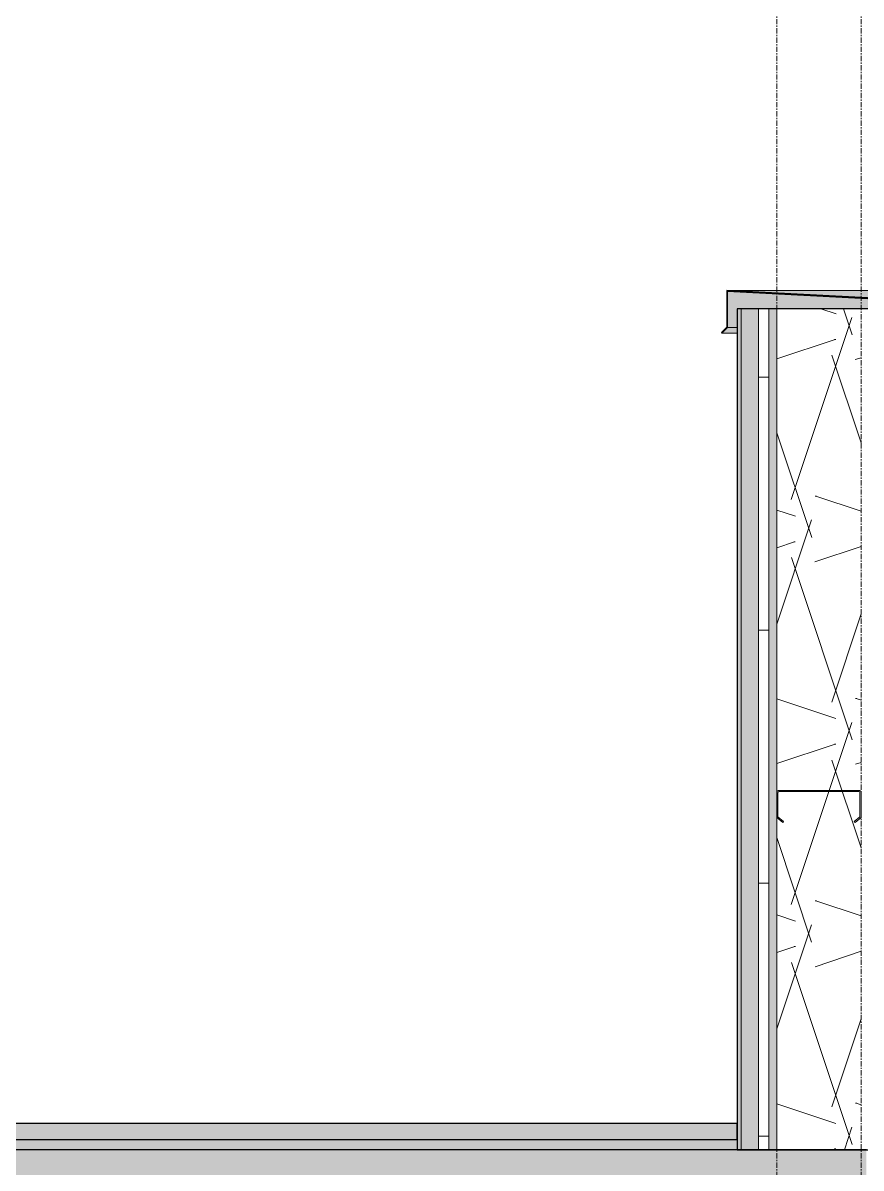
# Model space of a CAD drawing. Header units: inches. Extents: x -23034 to -8448, y -290 to 853.
# Drawn here: x -16031.8 to -15952.2, y 160.2 to 268.9 of the extents above; entities that cross this region are included whole.
import ezdxf

# ---------------------------------------------------------------- set-up
doc = ezdxf.new("R2010")
doc.units = ezdxf.units.IN
doc.header["$MEASUREMENT"] = 0
doc.linetypes.add('Grid Line 1_2_', pattern=[0.875, 0.5, -0.125, 0.125, -0.125])
for name, color, linetype, lineweight in [('A-CLNG', 13, 'Continuous', 9), ('A-CLNG-PATT', 13, 'Continuous', 9), ('A-ROOF', 132, 'Continuous', 9), ('A-WALL', 113, 'Continuous', 9), ('A-WALL-PATT', 111, 'Continuous', 25), ('L-SITE-WALL', 31, 'Continuous', 9), ('S-BEAM', 12, 'Continuous', 9), ('S-GRID', 1, 'Continuous', 9)]:
    doc.layers.add(name, color=color, linetype=linetype, lineweight=lineweight)
pattern_1 = [(161.57, (-32937.526, 68.207), (-7.6802237, -0.0009796), [0, -54.643, 6.067, 0]), (18.43, (-32939.446, 68.207), (-7.6802237, 0.0009796), [0, -54.643, 6.067, 0]), (108.43, (-32937.526, 68.207), (3.8382953, -19.20136532), [18.211, -42.499]), (71.57, (-32939.446, 68.207), (3.8382953, 19.20136532), [18.211, -42.499])]

# ---------------------------------------------------------------- blocks, each defined once
blk = doc.blocks.new('Girt_C - 8_D-1179772-Section 8')
at = {"layer": 'S-BEAM'}
h = blk.add_hatch(dxfattribs=at)
h.set_pattern_fill('FP_10', color=256, style=0, pattern_type=2)
h.set_pattern_definition([(45, (-32938.486, 67.247), (-19.00703, 19.00703), []), (45, (-32938.486, 96.047), (-19.00703, 19.00703), [])])
h.paths.add_polyline_path([(-22799.96, 193.02), (-22799.39, 193.5), (-22799.39, 195.87), (-22799.5, 195.87), (-22799.5, 193.55), (-22800.04, 193.1)], flags=0)
h.paths.add_polyline_path([(-22806.82, 193.02), (-22806.75, 193.1), (-22807.28, 193.55), (-22807.28, 195.87), (-22807.39, 195.87), (-22807.39, 193.5)], flags=0)
h.paths.add_polyline_path([(-22799.58, 195.95), (-22799.58, 196.05), (-22807.2, 196.05), (-22807.2, 195.95)], flags=0)
at = {"layer": 'S-BEAM', "lineweight": 15}
for p, q in [((-22807.39, 195.87), (-22807.39, 193.5)), ((-22807.28, 193.55), (-22807.28, 195.87)), ((-22799.58, 196.05), (-22807.2, 196.05)), ((-22807.2, 195.95), (-22799.58, 195.95)), ((-22799.5, 195.87), (-22799.5, 193.55)), ((-22799.39, 193.5), (-22799.39, 195.87)), ((-22807.39, 193.5), (-22806.82, 193.02)), ((-22806.75, 193.1), (-22807.28, 193.55)), ((-22799.5, 193.55), (-22800.04, 193.1)), ((-22799.96, 193.02), (-22799.39, 193.5)), ((-22806.82, 193.02), (-22806.75, 193.1)), ((-22800.04, 193.1), (-22799.96, 193.02))]:
    blk.add_line(p, q, dxfattribs=at)
for centre, radius, start, end in [((-22807.2, 195.87), 0.188, 90, 180), ((-22807.2, 195.87), 0.0782, 90, 177.8773), ((-22799.58, 195.87), 0.188, 0, 90), ((-22799.58, 195.87), 0.0782, 3.0424, 90)]:
    blk.add_arc(centre, radius, start, end, dxfattribs=at)

msp = doc.modelspace()

# ---------------------------------------------------------------- hatches: boundary and pattern name
at = {"layer": 'A-CLNG-PATT'}
h = msp.add_hatch(dxfattribs=at)
h.set_pattern_fill('FP_16', color=256, style=0, pattern_type=2)
h.set_pattern_definition(pattern_1)
h.paths.add_polyline_path([(-19425.44863, 153.43566), (-15951.69863, 153.43566), (-15951.69863, 161.94304), (-19425.44863, 161.94304), (-19425.44863, 154.65476)], flags=0)
at = {"layer": 'A-ROOF'}
msp.add_hatch(color=256, dxfattribs=at).paths.add_polyline_path([(-19425.44863, 162.94391), (-15963.94863, 162.94391), (-15963.94863, 164.44521), (-19425.44863, 164.42001)], flags=0)
at = {"layer": 'A-ROOF', "lineweight": 5}
h = msp.add_hatch(color=256, dxfattribs=at)
h.paths.add_polyline_path([(-19438.91728, 151.35156), (-19437.94863, 151.35156), (-19437.94863, 154.97135), (-19447.19863, 154.97135), (-19447.19863, 151.35156)], flags=0)
h.paths.add_polyline_path([(-15963.94863, 161.94304), (-15963.94863, 162.94391), (-17394.32363, 162.94391), (-17394.32363, 161.94304), (-15991.63209, 161.94304)], flags=0)
h.paths.add_polyline_path([(-19188.36272, 161.94304), (-18894.82363, 161.94304), (-18894.82363, 162.94391), (-19425.44863, 162.94391), (-19425.44863, 161.94304), (-19205.64234, 161.94304)], flags=0)
h.paths.add_polyline_path([(-17399.07363, 161.94304), (-17399.07363, 162.94391), (-17782.82363, 162.94391), (-17782.82363, 161.94304), (-17401.11697, 161.94304)], flags=0)
h.paths.add_polyline_path([(-17787.57363, 161.94304), (-17787.57363, 162.94391), (-18455.82363, 162.94391), (-18455.82363, 161.94304), (-17857.83159, 161.94304)], flags=0)
h.paths.add_polyline_path([(-18521.90925, 161.94304), (-18460.57363, 161.94304), (-18460.57363, 162.94391), (-18890.07363, 162.94391), (-18890.07363, 161.94304), (-18846.19863, 161.94304), (-18846.19863, 162.6276), (-18845.44561, 162.69275), (-18842.77022, 162.68327), (-18842.19863, 162.60877), (-18842.19863, 161.94304), (-18549.01659, 161.94304)], flags=0)
at = {"layer": 'A-WALL'}
msp.add_hatch(color=256, dxfattribs=at).paths.add_polyline_path([(-15965.40444, 239.45581), (-15964.88613, 239.97411), (-15964.88613, 243.43414), (-15949.51113, 242.62837), (-15949.51113, 239.97411), (-15949.44863, 240), (-15949.44863, 242.68768), (-15964.94863, 243.5), (-15964.94863, 240), (-15965.44863, 239.5)], flags=0)
at = {"layer": 'A-WALL', "lineweight": 5}
for points in [[(-15963.94863, 239.97411), (-15963.94863, 241.75), (-15949.51113, 241.75), (-15949.51113, 242.62837), (-15964.88613, 243.43414), (-15964.88613, 239.97411)], [(-15964.88613, 239.45581), (-15963.94863, 239.45581), (-15963.94863, 239.97411), (-15964.94863, 239.91161), (-15965.40444, 239.45581), (-15964.94863, 239.45581)]]:
    msp.add_hatch(color=256, dxfattribs=at).paths.add_polyline_path(points, flags=0)
h = msp.add_hatch(color=256, dxfattribs=at)
h.paths.add_polyline_path([(-15782.51113, 242.68768), (-15225.13613, 242.69095), (-15211.32363, 243.5), (-15782.51113, 243.5)], flags=0)
h.paths.add_polyline_path([(-15211.32363, 242.68768), (-15211.32363, 243.35225), (-15224.00442, 242.68768)], flags=0)
h.paths.add_polyline_path([(-15898.51113, 242.68768), (-15898.51113, 243.5), (-15963.69192, 243.43414), (-15949.44863, 242.68768)], flags=0)
at = {"layer": 'A-WALL-PATT', "lineweight": 9}
h = msp.add_hatch(dxfattribs=at)
h.set_pattern_fill('FP_15', color=256, style=0, pattern_type=2)
h.set_pattern_definition([(0, (-32938.486, 67.247), (0, 24), []), (90, (-32938.486, 67.247), (-24, 1e-15), [])])
h.paths.add_polyline_path([(-15960.94863, 161.94304), (-15960.94863, 241.75), (-15961.94863, 241.75), (-15961.94863, 161.94304)], flags=0)
h = msp.add_hatch(dxfattribs=at)
h.set_pattern_fill('FP_16', color=256, style=0, pattern_type=2)
h.set_pattern_definition(pattern_1)
h.paths.add_polyline_path([(-15952.19863, 161.94304), (-15952.19863, 241.75), (-15960.19863, 241.75), (-15960.19863, 161.94304), (-15957.07284, 161.94304)], flags=0)
at = {"layer": 'L-SITE-WALL'}
msp.add_hatch(color=256, dxfattribs=at).paths.add_polyline_path([(-15963.57363, 161.94304), (-15963.57363, 241.75), (-15963.94863, 241.75), (-15963.94863, 161.94304)], flags=0)
at = {"layer": 'L-SITE-WALL', "lineweight": 5}
for points in [[(-15961.94863, 161.94304), (-15961.94863, 241.75), (-15963.57363, 241.75), (-15963.57363, 161.94304)], [(-15960.19863, 161.94304), (-15960.19863, 241.75), (-15960.94863, 241.75), (-15960.94863, 161.94304)]]:
    msp.add_hatch(color=256, dxfattribs=at).paths.add_polyline_path(points, flags=0)

# ---------------------------------------------------------------- linework, layer by layer
at = {"layer": 'A-CLNG', "lineweight": 25}
msp.add_line((-15951.69863, 161.94304), (-19425.44863, 161.94304), dxfattribs=at)
at = {"layer": 'A-ROOF', "lineweight": 25}
for p, q in [((-15963.94863, 164.44521), (-19425.44863, 164.44521)), ((-15963.94863, 162.94391), (-15963.94863, 164.44521)), ((-17394.32363, 162.94391), (-15963.94863, 162.94391))]:
    msp.add_line(p, q, dxfattribs=at)
at = {"layer": 'A-WALL'}
for p, q in [((-15964.94863, 243.5), (-15898.51113, 243.5)), ((-15963.57363, 241.75), (-15963.57363, 161.94304)), ((-15961.94863, 241.75), (-15961.94863, 161.94304)), ((-15960.94863, 241.75), (-15960.94863, 161.94304)), ((-15960.19863, 241.75), (-15960.19863, 161.94304)), ((-15965.40444, 239.45581), (-15963.94863, 239.45581)), ((-15964.88613, 239.97411), (-15963.94863, 239.97411))]:
    msp.add_line(p, q, dxfattribs=at)
at = {"layer": 'A-WALL', "lineweight": 25}
for p, q in [((-15949.44863, 242.68768), (-15964.94863, 243.5)), ((-15964.94863, 243.5), (-15964.94863, 240)), ((-15964.88613, 239.97411), (-15964.88613, 243.43414)), ((-15964.88613, 243.43414), (-15949.51113, 242.62837)), ((-15964.94863, 240), (-15965.44863, 239.5)), ((-15965.44863, 239.5), (-15965.40444, 239.45581)), ((-15965.40444, 239.45581), (-15964.88613, 239.97411))]:
    msp.add_line(p, q, dxfattribs=at)
at = {"layer": 'L-SITE-WALL', "lineweight": 25}
for p, q in [((-15951.44863, 241.75), (-15963.94863, 241.75)), ((-15963.94863, 241.75), (-15963.94863, 161.94304)), ((-15963.94863, 161.94304), (-15951.44863, 161.94304))]:
    msp.add_line(p, q, dxfattribs=at)
at = {"layer": 'S-GRID', "linetype": 'Grid Line 1_2_'}
for p, q in [((-15960.19863, -132), (-15960.19863, 573.76478)), ((-15952.19863, -132), (-15952.19863, 573.76478)), ((-15952.19863, -132), (-15952.19863, 573.76478))]:
    msp.add_line(p, q, dxfattribs=at)

# ---------------------------------------------------------------- block references
at = {"layer": 'S-BEAM'}
msp.add_blockref('Girt_C - 8_D-1179772-Section 8', (6847.1916, 0), dxfattribs=at)

doc.saveas('drawing.dxf')
